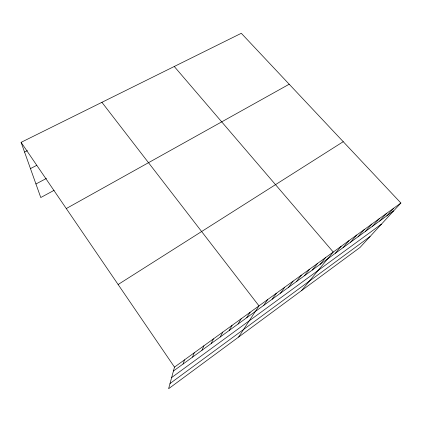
<?xml version="1.0" encoding="UTF-8"?>
<svg xmlns="http://www.w3.org/2000/svg" width="422" height="422" viewBox="0 0 422 422"><rect width="100%" height="100%" fill="white"/><g stroke="black" fill="none" stroke-linecap="round" stroke-linejoin="round"><path stroke-width="0.63" d="M400.9 203.014L174.492 367.114L168.61 388.715L360.013 247.461L400.9 203.014L241.3 33.285L21.1 142.346L40.77 197.528L54.111 190.322M183.064 364.007L184.451 359.892M192.564 357.102L194.262 352.781M201.922 350.297L203.921 345.782M211.142 343.592L213.442 338.882M220.237 336.978L222.821 332.082M229.199 330.463L232.063 325.388M238.034 324.038L241.168 318.784M246.749 317.697L250.14 312.28M238.594 337.067L258.992 305.871L101.913 102.319M263.813 305.291L267.712 299.546M272.174 299.214L276.31 293.316M280.414 293.216L284.787 287.171M288.548 287.303L293.142 281.115M296.571 281.469L301.387 275.139M304.489 275.708L309.516 269.247M312.301 270.033L317.534 263.433M320.013 264.425L325.446 257.705M301.508 290.637L333.248 252.045L174.265 66.486M335.353 253.263L341.182 246.3M342.986 247.714L349.005 240.63M350.518 242.239L356.717 235.038M357.956 236.832L364.328 229.521M365.294 231.499L371.84 224.077M372.531 226.229L379.251 218.707M379.684 221.033L386.563 213.405M386.742 215.9L393.779 208.173M170.024 383.519L370.089 236.515M171.654 377.542L381.488 224.114M173.431 371.017L393.705 210.831M118.123 284.512L343.234 141.686M66.28 208.552L289.197 84.226M35.939 183.976L46.473 178.4M30.458 168.594L36.814 165.313M24.571 152.084L27.43 150.643M21.1 142.346L174.492 367.114"/></g></svg>
